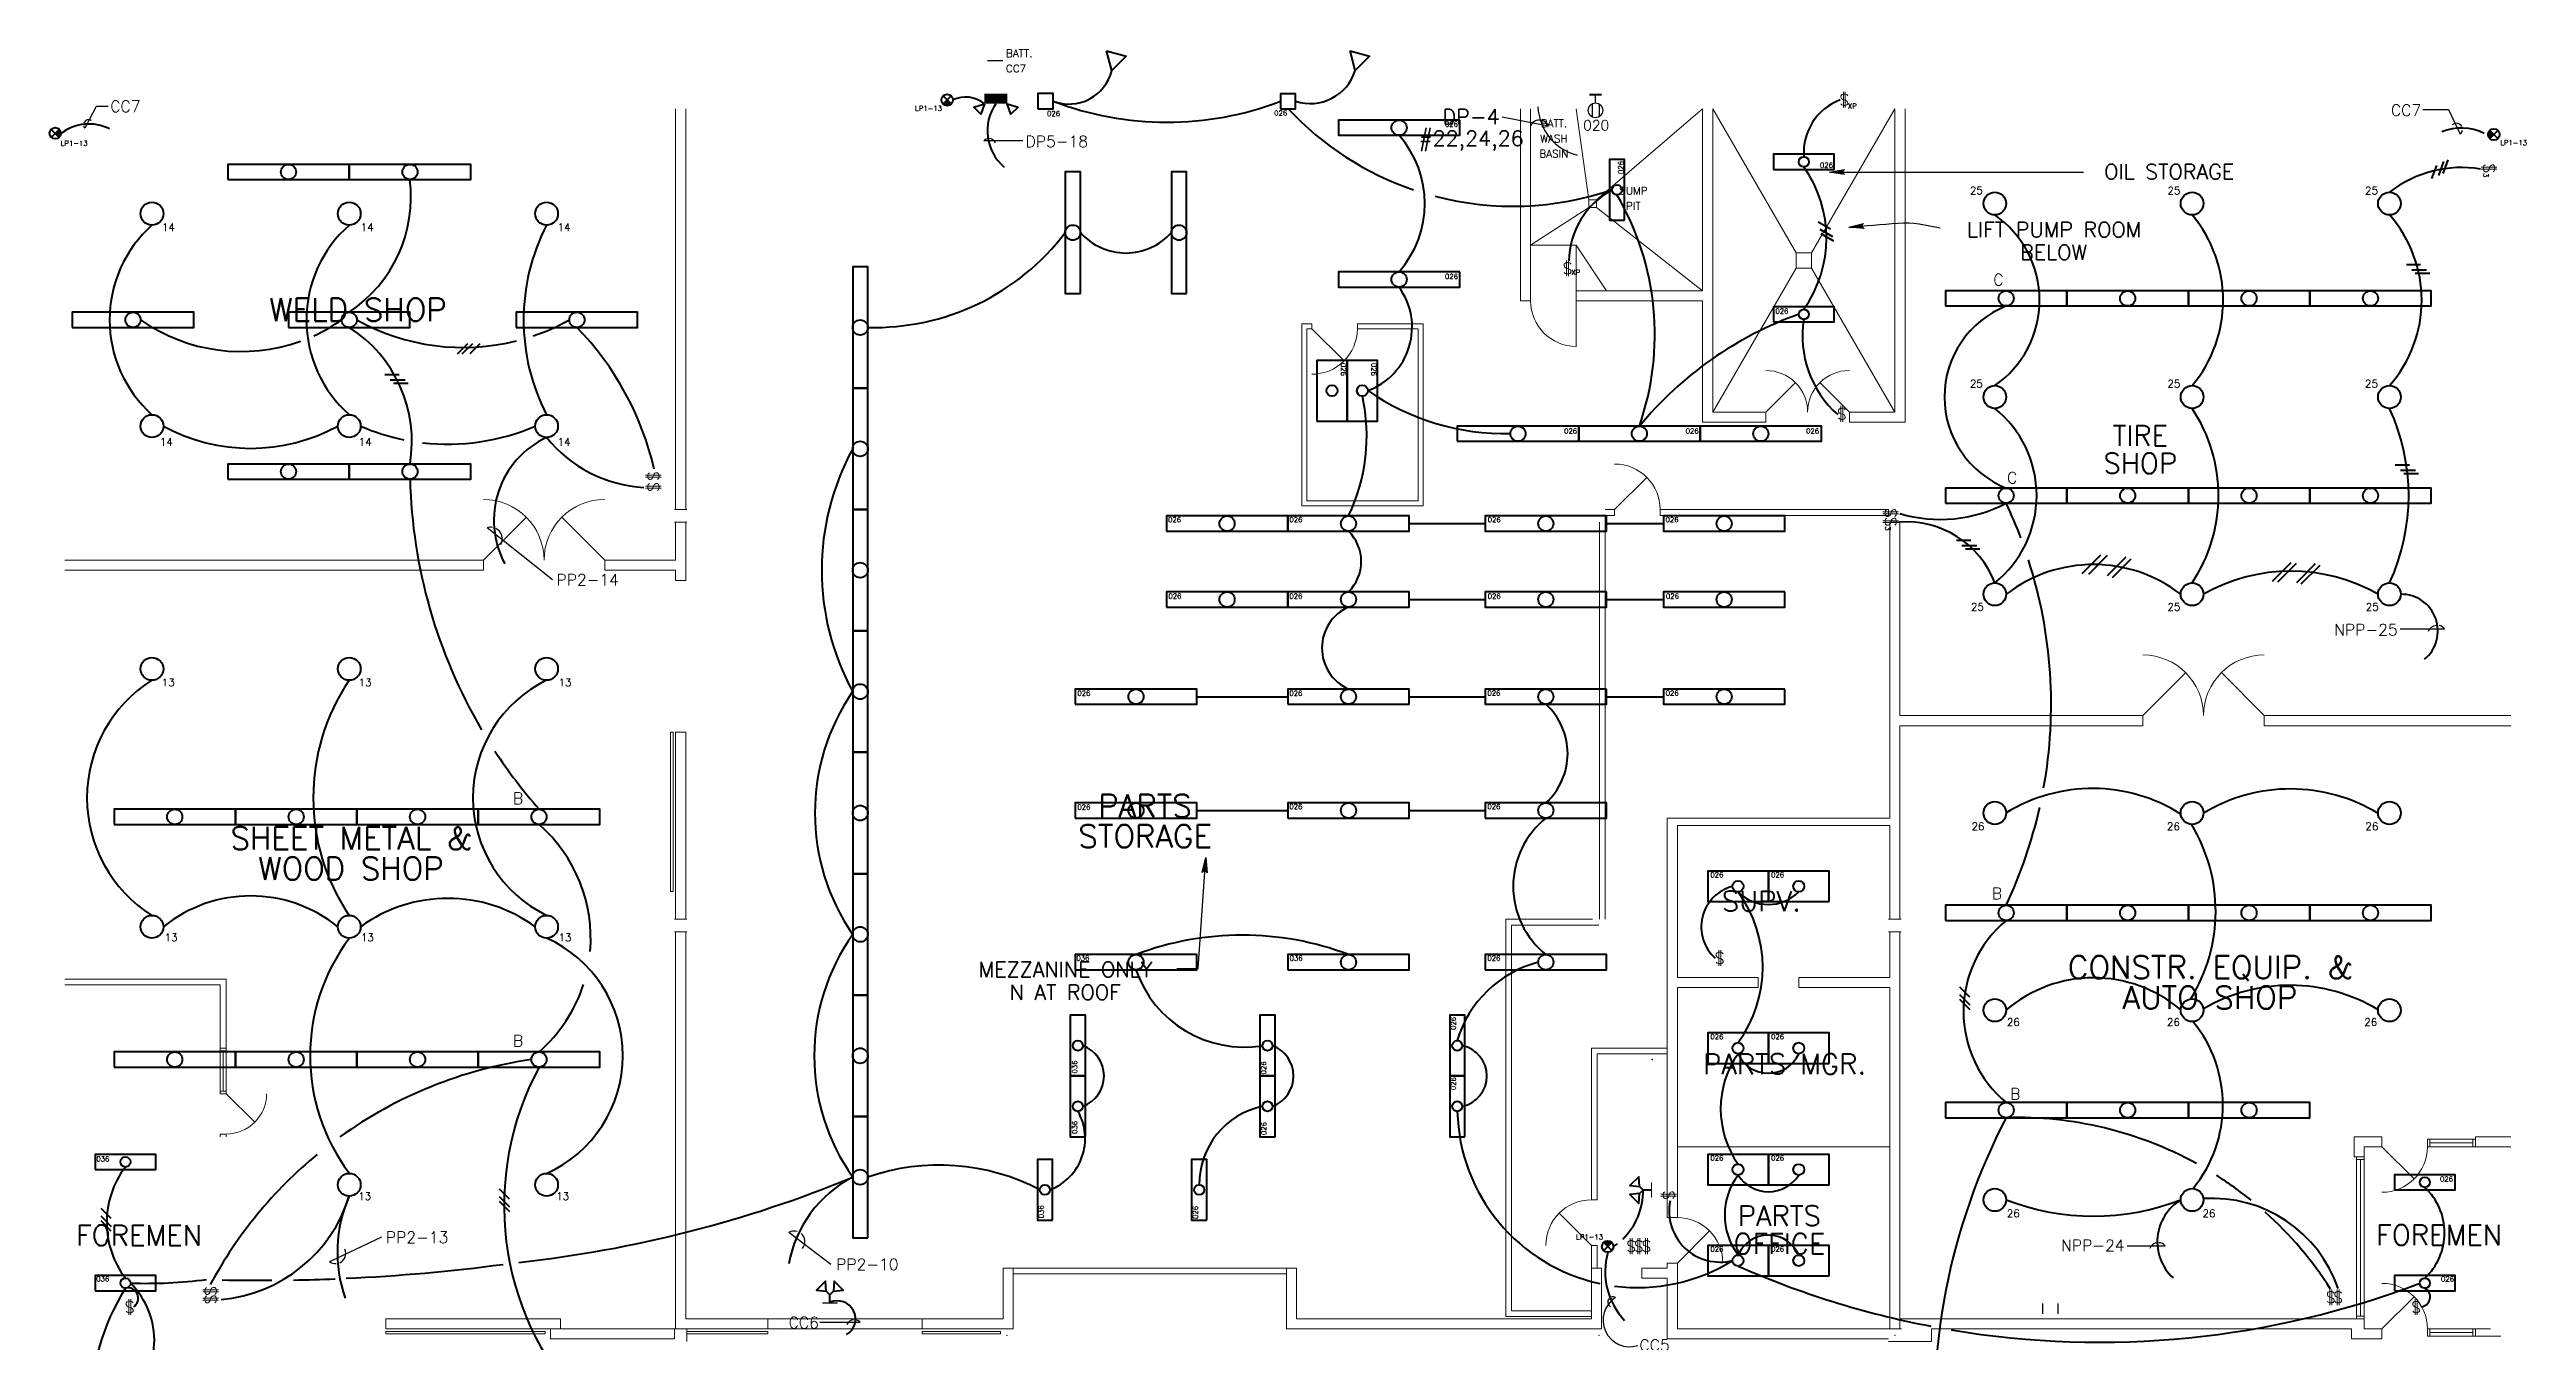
# Model space of a CAD drawing. Header units: inches. Extents: x 1071857 to 1073816, y 1075978 to 1078607.
# Drawn here: x 1071858 to 1073816, y 1077585 to 1078607 of the extents above; entities that cross this region are included whole.
import ezdxf
from ezdxf.enums import TextEntityAlignment as Align

# ---------------------------------------------------------------- set-up
doc = ezdxf.new("R2010")
doc.units = ezdxf.units.IN
doc.header["$MEASUREMENT"] = 0
doc.layers.get('0').update_dxf_attribs({"linetype": 'CONTINUOUS'})
for name, color, linetype, lineweight in [('E-CircNo-T', 7, 'CONTINUOUS', 30), ('E-Conduit-T', 123, 'CONTINUOUS', 30), ('E-Pan', 12, 'CONTINUOUS', 30), ('E-PwrOutlet', 95, 'CONTINUOUS', 30), ('ELgt-C', 172, 'CONTINUOUS', 40), ('ELgt-Circ-T', 92, 'CONTINUOUS', 30), ('ELgt-F', 2, 'CONTINUOUS', 40), ('I-CWall', 110, 'CONTINUOUS', 20), ('I-Ras', 41, 'CONTINUOUS', 20), ('I-RmN', 5, 'CONTINUOUS', 30)]:
    doc.layers.add(name, color=color, linetype=linetype, lineweight=lineweight)
doc.styles.add('BGE', font='simplex.shx')
doc.styles.get("Standard").update_dxf_attribs({"font": 'simplex.shx'})

# ---------------------------------------------------------------- blocks, each defined once
blk = doc.blocks.new('WED')
at = {"linetype": 'Continuous'}
for p, q in [((-0.115, -0.339), (-0.115, -0.766)), ((0, -0.31), (0, -0.072)), ((0.117, -0.339), (0.117, -0.764))]:
    blk.add_line(p, q, dxfattribs=at)
blk.add_circle((0, -0.553), 0.243, dxfattribs=at)
blk.add_solid([(0.2, 0), (0.2, -0.072), (-0.2, 0), (-0.2, -0.072)], dxfattribs=at)
blk.add_attdef('TAG00', (0, 0), '', height=0.333, dxfattribs=at)
blk = doc.blocks.new('1X8')
at = {"linetype": 'Continuous'}
blk.add_lwpolyline([(-8, -1), (0, -1), (0, 0), (-8, 0)], close=True, dxfattribs=at)
blk.add_circle((-4, -0.5), 0.5, dxfattribs=at)
blk = doc.blocks.new('PHS_LR')
at = {"linetype": 'Continuous'}
for p, q in [((0.037, 0.026), (0.377, 0.366)), ((0.187, 0.02), (0.533, 0.366)), ((0.452, 0.036), (0.782, 0.366))]:
    blk.add_line(p, q, dxfattribs=at)
blk = doc.blocks.new('1X4')
at = {"linetype": 'Continuous'}
blk.add_lwpolyline([(0, 0), (4, 0), (4, 1), (0, 1)], close=True, dxfattribs=at)
blk.add_circle((2, 0.5), 0.333, dxfattribs=at)
blk = doc.blocks.new('2X4')
at = {"linetype": 'Continuous'}
blk.add_lwpolyline([(4, 0), (4, 2), (0, 2), (0, 0)], close=True, dxfattribs=at)
blk.add_circle((2, 1), 0.363, dxfattribs=at)
blk.add_attdef('TAG00', text='', height=0.333, rotation=360, dxfattribs=at).set_placement((0, 0), align=Align.MIDDLE_LEFT)
blk = doc.blocks.new('EXIT')
at = {"linetype": 'Continuous'}
for p, q in [((0.28, -0.28), (-0.25, 0.25)), ((-0.25, -0.28), (0.28, 0.25)), ((-0.24, 0.24), (-0.15, 0.32)), ((-0.24, 0.24), (-0.18, 0.3)), ((-0.23, 0.23), (-0.12, 0.33)), ((-0.22, 0.22), (-0.1, 0.34)), ((-0.21, 0.21), (-0.06, 0.35)), ((-0.21, 0.21), (-0.08, 0.35)), ((-0.2, 0.2), (-0.04, 0.36)), ((-0.19, 0.19), (-0.02, 0.36)), ((-0.18, 0.18), (0.01, 0.36)), ((-0.18, 0.18), (-0.01, 0.36)), ((-0.17, 0.17), (0.02, 0.36)), ((-0.16, 0.16), (0.04, 0.36)), ((-0.15, 0.15), (0.06, 0.36)), ((-0.15, 0.15), (0.05, 0.36)), ((-0.14, 0.14), (0.08, 0.36)), ((-0.13, 0.13), (0.1, 0.35)), ((-0.13, 0.13), (0.09, 0.35)), ((-0.12, 0.12), (0.11, 0.35)), ((-0.11, 0.11), (0.12, 0.34)), ((-0.1, 0.1), (0.15, 0.34)), ((-0.1, 0.1), (0.13, 0.34)), ((-0.09, 0.09), (0.16, 0.33)), ((-0.08, 0.08), (0.17, 0.33)), ((-0.07, 0.07), (0.19, 0.32)), ((-0.07, 0.07), (0.18, 0.32)), ((-0.06, 0.06), (0.2, 0.31)), ((-0.05, 0.05), (0.21, 0.31)), ((-0.04, 0.04), (0.22, 0.3)), ((-0.04, 0.04), (0.21, 0.3)), ((-0.03, 0.03), (0.23, 0.29)), ((-0.02, 0.02), (0.24, 0.28)), ((-0.01, 0.01), (0.25, 0.28)), ((-0.01, 0.01), (0.26, 0.27)), ((0, 0), (0.27, 0.27)), ((0.01, -0.01), (0.27, 0.26))]:
    blk.add_line(p, q, dxfattribs=at)
blk.add_circle((0.01, -0.01), 0.375, dxfattribs=at)
blk = doc.blocks.new('FLOOD')
at = {"linetype": 'Continuous'}
for p, q in [((-0.58, 0.5), (-0.82, 0.74)), ((-0.58, 0.5), (-0.82, 0.26)), ((-0.08, 0.5), (-0.58, 0.5))]:
    blk.add_line(p, q, dxfattribs=at)
for points in [[(-0.82, 0.74), (-0.88, 1.38), (-1.47, 0.79), (-0.82, 0.74)], [(-0.82, 0.26), (-1.47, 0.21), (-0.88, -0.38), (-0.82, 0.26)]]:
    blk.add_lwpolyline(points, close=True, dxfattribs=at)
blk.add_solid([(-0.08, 0), (0, 0), (-0.08, 1), (0, 1)], dxfattribs=at)
blk = doc.blocks.new('FLDBOX')
at = {"linetype": 'Continuous'}
for points in [[(-0.71, 0.89), (-0.24, 1.36), (0, 0.66), (-0.71, 0.89)], [(1.5, 0.66), (1.74, 1.36), (2.21, 0.89), (1.5, 0.66)]]:
    blk.add_lwpolyline(points, close=True, dxfattribs=at)
blk.add_solid([(0, -0.01), (1.5, -0.01), (0, 0.66), (1.5, 0.66)], dxfattribs=at)
blk = doc.blocks.new('AH1')
at = {"linetype": 'Continuous'}
for p, q in [((-0.125, 0.021), (0, 0)), ((-0.104, 0), (-0.125, 0.021)), ((0, 0), (-0.125, -0.021)), ((-0.104, 0), (-0.125, -0.021)), ((0, 0), (-0.115, 0.01)), ((0, 0), (-0.115, -0.011)), ((0, 0), (-0.104, 0))]:
    blk.add_line(p, q, dxfattribs=at)
blk = doc.blocks.new('DOOR36')
at = {"linetype": 'Continuous'}
blk.add_line((0, 0), (2.12, 2.12), dxfattribs=at)
blk.add_arc((0, 0), 3, 360, 90, dxfattribs=at)

msp = doc.modelspace()

# ---------------------------------------------------------------- linework, layer by layer
at = {"layer": 'E-CircNo-T'}
msp.add_line((1073006.6, 1078553.6), (1073043.2, 1078546.3), dxfattribs=at)
msp.add_arc((1073036.1, 1078543.1), 7.87, 24.3943, 159.9102, dxfattribs=at)
at = {"layer": 'E-Conduit-T'}
msp.add_arc((1073076.3, 1078563.4), 41.6, 182.8781, 255.2854, dxfattribs=at)
at = {"layer": 'E-Pan'}
for p, q in [((1073434, 1077606.9), (1073434, 1077614.9)), ((1073446, 1077606.9), (1073446, 1077614.9))]:
    msp.add_line(p, q, dxfattribs=at)
at = {"layer": 'ELgt-C'}
for p, q in [((1072933, 1078231.8), (1072993, 1078231.8)), ((1073089, 1078231.8), (1073134, 1078231.8)), ((1073465.1, 1078192.3), (1073479.9, 1078207.1)), ((1073470.2, 1078191.9), (1073485, 1078206.7)), ((1073485, 1078190.8), (1073499.8, 1078205.6)), ((1073489.1, 1078189.2), (1073503.9, 1078204)), ((1073615.5, 1078186.2), (1073630.2, 1078201)), ((1073619.8, 1078185.8), (1073634.6, 1078200.5)), ((1073634.7, 1078185.3), (1073649.5, 1078200.1)), ((1073638.3, 1078184.1), (1073653.1, 1078198.9)), ((1072933, 1078171.8), (1072993, 1078171.8)), ((1073089, 1078171.8), (1073134, 1078171.8)), ((1072765, 1078094.9), (1072837, 1078094.9)), ((1072933, 1078094.9), (1072993, 1078094.9)), ((1073089, 1078094.9), (1073134, 1078094.9)), ((1072765, 1078004.9), (1072837, 1078004.9)), ((1072933, 1078004.9), (1072993, 1078004.9))]:
    msp.add_line(p, q, dxfattribs=at)
for centre, radius, start, end in [((1072582.2, 1078545), 24.1, 51.5962, 114.7841), ((1072637.3, 1078542.5), 37.8, 145.5188, 229.5154), ((1072741.4, 1078799.8), 250.6, 248.9399, 290.9932), ((1073014.9, 1078726.1), 243.3, 223.1003, 251.1894), ((1073289.4, 1078525.2), 44.5, 110.5266, 184.2049), ((1071889.2, 1078511.1), 36.7, 63.8029, 127.0495), ((1072863.4, 1078484.9), 81.9, 318.776, 41.224), ((1073764.9, 1078503.4), 41.2, 64.0239, 112.1865), ((1073165.3, 1078457.6), 97.6, 324.7647, 35.2353), ((1073765, 1078420.3), 93.1, 80.6961, 127.7633), ((1072033.7, 1078490.4), 110.1, 303.8227, 7.043), ((1073014.9, 1078726.1), 243.3, 255.3847, 288.8032), ((1073124.4, 1078438.4), 65.2, 118.4743, 179.0138), ((1072907.7, 1078381.1), 219.5, 340.803, 30.2737), ((1073349.4, 1078408.4), 82, 304.6299, 55.3701), ((1073471.3, 1078408.4), 105.2, 320.0974, 39.9026), ((1073631.5, 1078408.4), 102, 318.5779, 41.4221), ((1072006.2, 1078392.9), 100.7, 131.8608, 228.1392), ((1072160.9, 1078392.9), 99.8, 131.2834, 228.7166), ((1072396.5, 1078392.9), 163.7, 152.7276, 207.2724), ((1072510, 1078576.4), 189.5, 268.5028, 322.8509), ((1072709, 1078494), 48.2, 221.6919, 318.3081), ((1072881.7, 1078387.2), 53.6, 290.329, 36.2238), ((1072009.5, 1078506.7), 138.8, 235.062, 289.7745), ((1072009.5, 1078506.7), 138.8, 294.445, 304.938), ((1072185, 1078543.9), 172.8, 240.9184, 284.1407), ((1072185, 1078543.9), 172.8, 288.6898, 299.0816), ((1073338.5, 1078124.4), 289.8, 109.6537, 140.4554), ((1073327.4, 1078380.2), 83.5, 170.9311, 228.2046), ((1073433.7, 1078331.9), 77.5, 111.7384, 248.2616), ((1072037.3, 1078296.6), 107.2, 350.4996, 57.4253), ((1072106.1, 1078222.2), 235.9, 12.8921, 44.2743), ((1073009.2, 1078493.9), 191, 235.268, 271.1389), ((1072752.4, 1078301.2), 147, 334.4487, 12.3093), ((1073340.8, 1078253.9), 88.3, 308.6467, 51.3533), ((1073448, 1078253.9), 124.8, 326.4301, 33.5699), ((1073558.5, 1078253.9), 164.7, 335.2285, 24.7715), ((1072017, 1078435.2), 143.9, 241.346, 298.654), ((1072173, 1078468.5), 173.9, 246.6167, 258.4173), ((1072173, 1078468.5), 173.9, 263.3818, 293.3833), ((1072281.6, 1078234.4), 72.3, 115.015, 208.3118), ((1072333.6, 1078366), 105.7, 218.6776, 266.9452), ((1072668.5, 1078194.9), 200, 151.3124, 208.6876), ((1072554.8, 1078277.4), 411.9, 181.4602, 210.4303), ((1073352.7, 1078348.2), 113.1, 253.6481, 297.547), ((1073066.9, 1078088.9), 373.6, 20.648, 25.1857), ((1072861.6, 1078201.8), 33.5, 314.3012, 45.6988), ((1073326.1, 1078158.3), 74.8, 20.8129, 94.352), ((1073474, 1078086.5), 112.9, 52.3431, 127.6569), ((1073066.9, 1078088.9), 373.6, 349.8104, 17.7988), ((1073630, 1078055), 139.2, 60.291, 119.709), ((1072899.6, 1078133.4), 35.6, 114.2798, 245.7202), ((1073717.3, 1078146.9), 29, 309.4662, 90.5968), ((1071997.5, 1078014.9), 109.9, 122.1812, 237.8188), ((1072232.7, 1078014.9), 166.2, 145.9669, 214.0331), ((1072296.1, 1078014.9), 103.3, 115.8528, 244.1472), ((1072632.5, 1078002.9), 169.4, 145.469, 214.531), ((1073005.7, 1078049.9), 52.6, 312.2016, 47.7984), ((1072554.8, 1078277.4), 411.9, 213.218, 221.2314), ((1073473.3, 1077892.2), 130.1, 57.5847, 121.6874), ((1073629.7, 1077888.5), 133.4, 58.6687, 120.9659), ((1073066.9, 1078088.9), 373.6, 334.8143, 347.3664), ((1072166.4, 1077903.9), 119.5, 354.9254, 48.8614), ((1073084.6, 1077944.9), 69.4, 128.9162, 231.0838), ((1073438.1, 1077925.3), 132.5, 328.394, 31.201), ((1073197.2, 1077912.7), 33.3, 104.813, 227.7857), ((1072017, 1077827.8), 109.5, 50.9573, 129.0427), ((1072173, 1077818.3), 117.1, 53.9116, 126.0884), ((1073217, 1077964.2), 33.7, 224.5754, 315.4246), ((1073111.6, 1077880.9), 100.9, 323.7827, 36.2173), ((1072218.7, 1077810.9), 154.7, 143.0527, 216.9473), ((1072209.2, 1077810.9), 102, 294.1962, 65.8038), ((1072629.2, 1077810.9), 166.6, 144.8228, 215.1772), ((1072801, 1077669.6), 236.7, 69.2162, 110.7838), ((1073464.7, 1077845.9), 93.5, 129.6746, 230.3254), ((1073057.9, 1077797.2), 90.6, 104.6417, 163.5395), ((1072166.4, 1077903.9), 119.5, 311.1386, 342.1876), ((1072802.6, 1077908.2), 90.5, 198.8985, 279.174), ((1073474, 1077765.8), 106.7, 49.7094, 130.3055), ((1073629.3, 1077732), 134.6, 58.7987, 120.5208), ((1073472.2, 1077771.9), 104.1, 320.6563, 39.4201), ((1072288.7, 1077466.9), 344.6, 98.2922, 125.6976), ((1072666.1, 1077794.9), 25.6, 290.335, 69.665), ((1072815.9, 1077794.9), 25.7, 290.7521, 69.2479), ((1072969.8, 1077794.9), 24.6, 282.1785, 77.8215), ((1073255, 1077768.9), 75.8, 144.8504, 215.1496), ((1073217, 1077823.4), 26.4, 204.3889, 335.6111), ((1072448.3, 1077692.4), 230.9, 151.6766, 222.4937), ((1072633.3, 1077745.4), 43.5, 291.262, 29.6647), ((1072830.1, 1077709.2), 63.1, 101.9706, 180.2604), ((1073113.6, 1077770.2), 142.6, 181.3183, 257.8895), ((1073848.6, 1077530.4), 500.4, 152.4424, 185.6602), ((1073413.8, 1077468.1), 293.9, 61.1982, 91.7072), ((1072288.7, 1077466.9), 344.6, 129.4689, 151.7678), ((1071975.8, 1077679), 72.6, 142.7887, 217.2113), ((1072125.2, 1078605.6), 963.7, 276.1855, 292.4373), ((1072537.5, 1077629.3), 96.5, 117.431, 169.8887), ((1072561.5, 1077552.7), 171.7, 62.4025, 109.1868), ((1073235.2, 1077684.9), 52.7, 143.1118, 216.8882), ((1073217, 1077731.8), 28.4, 212.4568, 327.5432), ((1073413.8, 1077468.1), 293.9, 51.0293, 57.6133), ((1071983.3, 1077734.6), 117, 275.1218, 342.7508), ((1072196.2, 1077655.4), 110.6, 156.2593, 199.1103), ((1073064.9, 1077704.1), 53.1, 314.0791, 0.6211), ((1073178.7, 1077687.9), 40.2, 168.2562, 284.3516), ((1073474, 1077875.4), 191.3, 248.862, 291.138), ((1073563.2, 1077663.8), 38.8, 121.3089, 227.34), ((1073567.8, 1077592.9), 105.2, 18.7743, 93.704), ((1073702.6, 1077670.9), 49, 312.9285, 47.0715), ((1073217, 1077642.8), 26.2, 23.6757, 156.3243), ((1073413.8, 1077468.1), 293.9, 32.5897, 48.1743), ((1073144.1, 1077640.2), 56.2, 164.2531, 223.4504), ((1073064.9, 1077704.1), 53.1, 303.8458, 308.0953), ((1073113.6, 1077770.2), 142.6, 262.6214, 301.75), ((1071876.7, 1077585.6), 64.2, 310.0184, 45.1434), ((1071934.4, 1078008.1), 377.2, 268.1265, 277.2591), ((1072025, 1079098), 1464.7, 268.8116, 270.344), ((1072025, 1079098), 1464.7, 271.011, 272.2978), ((1072025, 1079098), 1464.7, 272.6475, 277.5157), ((1073479, 1078292.9), 708.6, 246.1959, 259.1393), ((1073479, 1078292.9), 708.6, 260.4637, 290.9165), ((1072068.3, 1077532.4), 177.6, 147.7793, 212.2207), ((1071919.9, 1077619.1), 8.25, 304.4235, 103.3983), ((1072480.8, 1077602.7), 14.4, 300.5737, 113.548), ((1073732.5, 1077620.1), 7.71, 273.8792, 62.7582)]:
    msp.add_arc(centre, radius, start, end, dxfattribs=at)
at = {"layer": 'ELgt-Circ-T'}
for p, q in [((1072611.6, 1078597.7), (1072599.7, 1078597.7)), ((1071894.9, 1078561.7), (1071885.9, 1078544.6)), ((1071904.5, 1078561.7), (1071894.9, 1078561.7)), ((1073734.3, 1078559.3), (1073754.6, 1078559.3)), ((1073754.6, 1078559.3), (1073764, 1078539.9)), ((1072627.4, 1078534.4), (1072596.8, 1078534.4)), ((1072255.6, 1078187.3), (1072204.1, 1078228.5)), ((1073716.4, 1078148.6), (1073751.5, 1078148.6)), ((1072475.7, 1077645.8), (1072442.6, 1077671.1)), ((1072120.4, 1077667.3), (1072079.4, 1077648)), ((1073500.6, 1077660.5), (1073530.8, 1077660.5)), ((1072466.9, 1077600.3), (1072499, 1077600.3))]:
    msp.add_line(p, q, dxfattribs=at)
for centre, radius, start, end in [((1071888.9, 1078547.2), 4, 55.8194, 159.516), ((1071888.9, 1078547.2), 4, 186.1322, 220.9531), ((1072600.9, 1078531.1), 5.28, 107.1818, 141.2928), ((1072600.9, 1078531.1), 5.28, 21.2044, 87.9531), ((1073760.9, 1078543.6), 4.82, 27.1258, 132.9904), ((1073760.9, 1078543.6), 4.82, 309.9597, 353.0284), ((1072206.9, 1078219.8), 9.09, 80.9165, 108.2313), ((1072206.9, 1078219.8), 9.09, 330.1513, 63.9841), ((1073745.7, 1078143.8), 7.54, 97.5505, 159.3708), ((1073745.7, 1078143.8), 7.54, 39.6549, 77.7114), ((1072446.9, 1077663.9), 8.36, 75.0507, 120.6549), ((1072446.9, 1077663.9), 8.36, 319.2871, 50.2902), ((1072084.1, 1077654.6), 8.1, 294.2618, 24.0291), ((1073525.2, 1077655.8), 7.27, 105.5955, 158.633), ((1073525.2, 1077655.8), 7.27, 39.9303, 86.897), ((1072084.1, 1077654.6), 8.1, 234.0434, 273.4183), ((1073107.3, 1077601.8), 21.1, 121.8111, 287.8115), ((1073094.1, 1077616.1), 4.1, 137.5678, 241.6879), ((1073094.1, 1077616.1), 4.1, 60.4988, 111.0686), ((1072494.4, 1077595.4), 6.74, 95.9728, 153.5041), ((1072494.4, 1077595.4), 6.74, 46.6247, 74.2722)]:
    msp.add_arc(centre, radius, start, end, dxfattribs=at)
msp.add_point((1073125, 1077807.9), dxfattribs=at)
at = {"layer": 'ELgt-F'}
for points in [[(1072693.7, 1078605.6), (1072709.1, 1078601.4), (1072697.8, 1078590.1), (1072693.7, 1078605.6)], [(1072886.2, 1078605.6), (1072901.6, 1078601.4), (1072890.3, 1078590.1), (1072886.2, 1078605.6)], [(1072639.4, 1078559.9), (1072651.4, 1078559.9), (1072651.4, 1078571.9), (1072639.4, 1078571.9)], [(1072831.2, 1078559.8), (1072843.2, 1078559.8), (1072843.2, 1078571.8), (1072831.2, 1078571.8)]]:
    msp.add_lwpolyline(points, close=True, dxfattribs=at)
for centre in [(1073396, 1078484.9), (1073552, 1078484.9), (1073708, 1078484.9), (1071939, 1078476.9), (1072095, 1078476.9), (1072251, 1078476.9), (1073396, 1078331.9), (1073552, 1078331.9), (1073708, 1078331.9), (1071939, 1078308.9), (1072095, 1078308.9), (1072251, 1078308.9), (1073396, 1078175.9), (1073552, 1078175.9), (1073708, 1078175.9), (1071939, 1078116.9), (1072095, 1078116.9), (1072251, 1078116.9), (1073396, 1078002.9), (1073552, 1078002.9), (1073708, 1078002.9), (1071939, 1077912.9), (1072095, 1077912.9), (1072251, 1077912.9), (1073396, 1077846.9), (1073552, 1077846.9), (1073708, 1077846.9), (1072095, 1077708.9), (1072251, 1077708.9), (1073396, 1077696.9), (1073552, 1077696.9)]:
    msp.add_circle(centre, 9, dxfattribs=at)
for centre, radius, start, end in [((1072663.9, 1078598.6), 35, 249.1017, 345.9526), ((1072854.7, 1078601.4), 37.4, 252.1481, 342.447)]:
    msp.add_arc(centre, radius, start, end, dxfattribs=at)
at = {"layer": 'I-CWall'}
for p, q in [((1072353, 1078559.9), (1072353, 1078242.9)), ((1072361, 1078559.9), (1072361, 1078242.9)), ((1073021, 1078559.9), (1073021, 1078407.9)), ((1073029, 1078559.9), (1073029, 1078407.9)), ((1073075, 1078487.9), (1073065, 1078559.9)), ((1073081, 1078487.9), (1073165, 1078559.9)), ((1073165, 1078559.9), (1073165, 1078415.9)), ((1073173, 1078559.9), (1073173, 1078319.9)), ((1073173, 1078559.9), (1073239, 1078445.9)), ((1073317, 1078559.9), (1073251, 1078445.9)), ((1073317, 1078559.9), (1073317, 1078319.9)), ((1073325, 1078559.9), (1073325, 1078311.9)), ((1073029, 1078451.9), (1073075, 1078481.9)), ((1073081, 1078481.9), (1073165, 1078415.9)), ((1073065, 1078451.9), (1073029, 1078451.9)), ((1073065, 1078415.9), (1073065, 1078451.9)), ((1073065, 1078451.9), (1073089, 1078415.9)), ((1073173, 1078319.9), (1073239, 1078433.9)), ((1073317, 1078319.9), (1073251, 1078433.9)), ((1073065, 1078415.9), (1073165, 1078415.9)), ((1073065, 1078407.9), (1073065, 1078415.9)), ((1073021, 1078407.9), (1073029, 1078407.9)), ((1073065, 1078407.9), (1073165, 1078407.9)), ((1073065, 1078407.9), (1073065, 1078371.9)), ((1073165, 1078407.9), (1073165, 1078311.9)), ((1072848, 1078389.9), (1072848, 1078245.9)), ((1072856, 1078389.9), (1072848, 1078389.9)), ((1072852, 1078385.9), (1072852, 1078249.9)), ((1072856, 1078385.9), (1072852, 1078385.9)), ((1072856, 1078389.9), (1072856, 1078385.9)), ((1072856, 1078385.9), (1072881.5, 1078360.5)), ((1072892, 1078389.9), (1072892, 1078385.9)), ((1072944, 1078389.9), (1072892, 1078389.9)), ((1072940, 1078385.9), (1072892, 1078385.9)), ((1072940, 1078249.9), (1072940, 1078385.9)), ((1072944, 1078245.9), (1072944, 1078389.9)), ((1073215, 1078319.9), (1073238.4, 1078343.3)), ((1073281, 1078319.9), (1073257.7, 1078343.3)), ((1073173, 1078319.9), (1073215, 1078319.9)), ((1073215, 1078311.9), (1073215, 1078319.9)), ((1073317, 1078319.9), (1073281, 1078319.9)), ((1073281, 1078311.9), (1073281, 1078319.9)), ((1073165, 1078311.9), (1073215, 1078311.9)), ((1073325, 1078311.9), (1073281, 1078311.9)), ((1072201, 1078202.9), (1072235, 1078236.9)), ((1072297, 1078202.9), (1072263.1, 1078236.9)), ((1072352, 1078242.9), (1072362, 1078242.9)), ((1072848, 1078245.9), (1072944, 1078245.9)), ((1072852, 1078249.9), (1072940, 1078249.9)), ((1073088, 1078242.9), (1073095.4, 1078242.9)), ((1073088, 1077918.9), (1073088, 1078238.3)), ((1073088, 1078238.3), (1073095.4, 1078238.3)), ((1073095.4, 1078242.9), (1073095.4, 1078238.3)), ((1073131.4, 1078242.9), (1073131.4, 1078238.3)), ((1073131.4, 1078242.9), (1073312, 1078242.9)), ((1073131.4, 1078238.3), (1073312, 1078238.3)), ((1073312, 1078238.3), (1073312, 1078242.9)), ((1072352, 1078232.9), (1072362, 1078232.9)), ((1072353, 1078232.9), (1072353, 1078202.9)), ((1072361, 1078232.9), (1072361, 1078186.9)), ((1073083.4, 1077918.9), (1073083.4, 1078232.9)), ((1073313, 1078232.9), (1073313, 1077998.9)), ((1073313, 1078232.9), (1073321, 1078232.9)), ((1073321, 1078232.9), (1073321, 1078079.9)), ((1072201, 1078202.9), (1071870, 1078202.9)), ((1072201, 1078194.9), (1072201, 1078202.9)), ((1072353, 1078202.9), (1072297, 1078202.9)), ((1072297, 1078202.9), (1072297, 1078194.9)), ((1071870, 1078194.9), (1072201, 1078194.9)), ((1072297, 1078194.9), (1072353, 1078194.9)), ((1072353, 1078194.9), (1072353, 1078186.9)), ((1072353, 1078186.9), (1072361, 1078186.9)), ((1073513, 1078079.9), (1073547, 1078113.9)), ((1073609, 1078079.9), (1073575.1, 1078113.9)), ((1073513, 1078079.9), (1073321, 1078079.9)), ((1073513, 1078071.9), (1073513, 1078079.9)), ((1073804, 1078079.9), (1073609, 1078079.9)), ((1073609, 1078071.9), (1073609, 1078079.9)), ((1072353, 1078066.9), (1072361, 1078066.9)), ((1072353, 1077918.9), (1072353, 1078066.9)), ((1072361, 1077918.9), (1072361, 1078066.9)), ((1073513, 1078071.9), (1073321, 1078071.9)), ((1073321, 1078071.9), (1073321, 1077918.9)), ((1073804, 1078071.9), (1073609, 1078071.9)), ((1073313, 1077998.9), (1073137, 1077998.9)), ((1073137, 1077998.9), (1073137, 1077908.9)), ((1073313, 1077992.9), (1073145, 1077992.9)), ((1073145, 1077992.9), (1073145, 1077908.9)), ((1073313, 1077992.9), (1073313, 1077918.9)), ((1072362, 1077918.9), (1072352, 1077918.9)), ((1072352, 1077908.9), (1072362, 1077908.9)), ((1072353, 1077908.9), (1072353, 1077594.9)), ((1072361, 1077602.9), (1072361, 1077908.9)), ((1073009.3, 1077604.6), (1073009.3, 1077918.9)), ((1073078, 1077918.9), (1073009.3, 1077918.9)), ((1073013.9, 1077609.2), (1073013.9, 1077914.3)), ((1073083, 1077914.3), (1073013.9, 1077914.3)), ((1073137, 1077682.9), (1073137, 1077908.9)), ((1073145, 1077872.9), (1073145, 1077908.9)), ((1073312, 1077918.9), (1073322, 1077918.9)), ((1073322, 1077908.9), (1073312, 1077908.9)), ((1073313, 1077872.9), (1073313, 1077908.9)), ((1073321, 1077908.9), (1073321, 1077594.9)), ((1071870, 1077871.5), (1071997.6, 1077871.5)), ((1071870, 1077866.9), (1071993, 1077866.9)), ((1071993, 1077780.9), (1071993, 1077866.9)), ((1071997.6, 1077780.9), (1071997.6, 1077871.5)), ((1073145, 1077872.9), (1073209, 1077872.9)), ((1073145, 1077682.9), (1073145, 1077864.9)), ((1073145, 1077864.9), (1073209, 1077864.9)), ((1073209, 1077864.9), (1073209, 1077872.9)), ((1073313, 1077872.9), (1073241, 1077872.9)), ((1073241, 1077864.9), (1073241, 1077872.9)), ((1073313, 1077864.9), (1073241, 1077864.9)), ((1073253.3, 1077864.9), (1073313, 1077864.9)), ((1073313, 1077594.9), (1073313, 1077864.9)), ((1071997.6, 1077816.9), (1071993, 1077816.9)), ((1071997.6, 1077814.9), (1071993, 1077814.9)), ((1071995.3, 1077782.9), (1071995.3, 1077814.9)), ((1073077, 1077696.9), (1073077, 1077816.9)), ((1073077, 1077816.9), (1073137, 1077816.9)), ((1073081.6, 1077696.9), (1073081.6, 1077812.3)), ((1073081.6, 1077812.3), (1073137, 1077812.3)), ((1071997.6, 1077782.9), (1071993, 1077782.9)), ((1071997.6, 1077780.9), (1071993, 1077780.9)), ((1071997.6, 1077780.9), (1072020.3, 1077758.3)), ((1071997.6, 1077748.9), (1071993, 1077748.9)), ((1071993, 1077746.9), (1071993, 1077748.9)), ((1071997.6, 1077746.9), (1071997.6, 1077748.9)), ((1073680, 1077746.9), (1073680, 1077730.9)), ((1073680, 1077746.9), (1073702, 1077746.9)), ((1073702, 1077746.9), (1073702, 1077738.9)), ((1073804, 1077746.9), (1073776, 1077746.9)), ((1073776, 1077746.9), (1073776, 1077738.9)), ((1073776, 1077746.9), (1073776, 1077738.9)), ((1073680, 1077730.9), (1073688, 1077730.9)), ((1073682, 1077602.9), (1073682, 1077730.9)), ((1073682, 1077728.9), (1073688, 1077728.9)), ((1073685, 1077604.9), (1073685, 1077728.9)), ((1073688, 1077738.9), (1073688, 1077730.9)), ((1073688, 1077738.9), (1073702, 1077738.9)), ((1073688, 1077602.9), (1073688, 1077730.9)), ((1073738, 1077738.9), (1073738, 1077744.9)), ((1073738, 1077744.9), (1073776, 1077744.9)), ((1073738, 1077738.9), (1073776, 1077738.9)), ((1073740, 1077738.9), (1073740, 1077744.9)), ((1073740, 1077741.9), (1073774, 1077741.9)), ((1073774, 1077738.9), (1073774, 1077744.9)), ((1073804, 1077738.9), (1073776, 1077738.9)), ((1073077, 1077696.9), (1073081.6, 1077696.9)), ((1073137, 1077682.9), (1073145, 1077682.9)), ((1073077, 1077660.9), (1073081.6, 1077660.9)), ((1073077, 1077660.9), (1073077, 1077642.9)), ((1073081.6, 1077660.9), (1073081.6, 1077642.9)), ((1072612, 1077642.9), (1072620, 1077642.9)), ((1072612, 1077602.9), (1072612, 1077642.9)), ((1072620, 1077594.9), (1072620, 1077642.9)), ((1072620, 1077642.9), (1072836, 1077642.9)), ((1072620, 1077638.3), (1072836, 1077638.3)), ((1072836, 1077594.9), (1072836, 1077642.9)), ((1072836, 1077642.9), (1072844, 1077642.9)), ((1072844, 1077602.9), (1072844, 1077642.9)), ((1073077, 1077642.9), (1073085, 1077642.9)), ((1073077, 1077642.9), (1073077, 1077602.9)), ((1073085, 1077594.9), (1073085, 1077642.9)), ((1073117, 1077634.9), (1073117, 1077642.9)), ((1073137, 1077642.9), (1073117, 1077642.9)), ((1073137, 1077634.9), (1073117, 1077634.9)), ((1073137, 1077646.9), (1073145, 1077646.9)), ((1073137, 1077642.9), (1073137, 1077646.9)), ((1073137, 1077586.9), (1073137, 1077634.9)), ((1073145, 1077594.9), (1073145, 1077646.9)), ((1073013.9, 1077609.2), (1073077, 1077609.2)), ((1072124, 1077594.9), (1072124, 1077602.9)), ((1072262, 1077602.9), (1072124, 1077602.9)), ((1072124, 1077594.9), (1072352, 1077594.9)), ((1072254, 1077594.9), (1072254, 1077586.9)), ((1072262, 1077602.9), (1072262, 1077594.9)), ((1072352, 1077594.9), (1072362, 1077594.9)), ((1072352, 1077594.9), (1072352, 1077586.9)), ((1072361, 1077602.9), (1072426, 1077602.9)), ((1072362, 1077594.9), (1072426, 1077594.9)), ((1072362, 1077584.9), (1072362, 1077594.9)), ((1072426, 1077602.9), (1072426, 1077594.9)), ((1072426, 1077602.9), (1072548, 1077602.9)), ((1072426, 1077594.9), (1072548, 1077594.9)), ((1072548, 1077594.9), (1072548, 1077602.9)), ((1072612, 1077602.9), (1072548, 1077602.9)), ((1072620, 1077594.9), (1072548, 1077594.9)), ((1072836, 1077594.9), (1073085, 1077594.9)), ((1072844, 1077602.9), (1073077, 1077602.9)), ((1073009.3, 1077604.6), (1073077, 1077604.6)), ((1073077.7, 1077594.9), (1073077, 1077594.9)), ((1073312, 1077594.9), (1073145, 1077594.9)), ((1073312, 1077594.9), (1073322, 1077594.9)), ((1073552, 1077602.9), (1073321.2, 1077602.9)), ((1073322.1, 1077594.9), (1073322, 1077594.9)), ((1073346, 1077584.9), (1073346, 1077594.9)), ((1073346, 1077594.9), (1073678, 1077594.9)), ((1073552, 1077602.9), (1073688, 1077602.9)), ((1073678, 1077586.9), (1073678, 1077594.9)), ((1073682, 1077604.9), (1073688, 1077604.9)), ((1073688, 1077594.9), (1073688, 1077602.9)), ((1073688, 1077594.9), (1073702, 1077594.9)), ((1073702, 1077586.9), (1073702, 1077594.9)), ((1073738, 1077594.9), (1073738, 1077589)), ((1073788, 1077594.9), (1073738, 1077594.9)), ((1073740, 1077594.9), (1073740, 1077589)), ((1073740, 1077591.9), (1073774, 1077591.9)), ((1073774, 1077594.9), (1073774, 1077588.9)), ((1073776, 1077589), (1073776, 1077594.9)), ((1072254, 1077586.9), (1072352, 1077586.9)), ((1073312, 1077586.9), (1073137, 1077586.9)), ((1073312, 1077584.9), (1073322, 1077584.9)), ((1073322, 1077584.9), (1073346, 1077584.9)), ((1073702, 1077586.9), (1073678, 1077586.9)), ((1073738, 1077589), (1073776, 1077589)), ((1073796, 1077589), (1073776, 1077589))]:
    msp.add_line(p, q, dxfattribs=at)
for points in [[(1073075, 1078487.9), (1073081, 1078487.9), (1073081, 1078481.9), (1073075, 1078481.9)], [(1073251, 1078445.9), (1073239, 1078445.9), (1073239, 1078433.9), (1073251, 1078433.9)], [(1072351, 1078066.9), (1072349, 1078066.9), (1072349, 1077940.9), (1072351, 1077940.9)], [(1072124, 1077592.9), (1072250, 1077592.9), (1072250, 1077590.9), (1072124, 1077590.9)], [(1072362, 1077592.9), (1072426, 1077592.9), (1072426, 1077590.9), (1072362, 1077590.9)], [(1072610, 1077592.9), (1072548, 1077592.9), (1072548, 1077590.9), (1072610, 1077590.9)]]:
    msp.add_lwpolyline(points, close=True, dxfattribs=at)
for centre, radius, start, end in [((1073065, 1078407.9), 36, 180, 270), ((1072856, 1078385.9), 36, 270, 0), ((1073215, 1078319.9), 33, 0, 90), ((1073281, 1078319.9), 33, 90, 180), ((1072201, 1078202.9), 48, 0, 90), ((1072297, 1078202.9), 48, 90, 180), ((1073513, 1078079.9), 48, 0, 90), ((1073609, 1078079.9), 48, 90, 180), ((1071997.6, 1077780.9), 32, 270, 0)]:
    msp.add_arc(centre, radius, start, end, dxfattribs=at)
for p in [(1072615, 1077589.9), (1073317, 1077589.9)]:
    msp.add_point(p, dxfattribs=at)
at = {"layer": 'I-Ras'}
msp.add_line((1073313, 1077738.9), (1073145, 1077738.9), dxfattribs=at)
msp.add_point((1073083, 1077589.9), dxfattribs=at)
at = {"layer": 'I-RmN'}
for p, q in [((1073265.2, 1078509.8), (1073466.1, 1078509.8)), ((1072766.2, 1077879.9), (1072772.1, 1077967.8)), ((1072749.4, 1077879.9), (1072766.2, 1077879.9))]:
    msp.add_line(p, q, dxfattribs=at)
msp.add_open_spline([(1073280.5, 1078466.2), (1073293.5, 1078467.3), (1073306.5, 1078468.4), (1073319.5, 1078469.5), (1073330.7, 1078470.4), (1073341.8, 1078468), (1073352.9, 1078465.7)], degree=3, knots=[0, 0, 0, 0, 0.537787, 0.537787, 0.537787, 1, 1, 1, 1], dxfattribs=at)

# ---------------------------------------------------------------- block references
at = {"layer": 'E-PwrOutlet'}
ref = msp.add_blockref('WED', (1073080.3, 1078571.9), dxfattribs=dict(at, xscale=24, yscale=24, zscale=12))
ref.add_attrib('TAG00', '020', (1073070.6, 1078542.8), dxfattribs={"linetype": 'Continuous', "height": 8})
at = {"layer": 'ELgt-C', "zscale": 12}
for p, xscale, yscale, rotation in [((1073754.6, 1078520.5), 24.00002528512008, 24.00002528512008, 204.9999934974751), ((1073269.6, 1078454.4), 24.00004262694652, 24.00004262694652, 105.0000080058113), ((1073740.9, 1078429.5), 24.00003681856179, 24.00003681856179, 135), ((1072142.6, 1078342.5), 24.00003681856179, 24.00003681856179, 135), ((1073732, 1078271), 24.00003681856179, 24.00003681856179, 135), ((1073385.3, 1078211.3), 24.00003681856179, 24.00003681856179, 135), ((1073377, 1077846.3), 24, 24, 90), ((1071907.5, 1077671.2), 24, 24, 90), ((1072222.5, 1077686.6), 24, 24, 90)]:
    msp.add_blockref('PHS_LR', p, dxfattribs=dict(at, xscale=xscale, yscale=yscale, rotation=rotation))
at = {"layer": 'ELgt-C', "xscale": 24, "yscale": 24, "zscale": 12}
msp.add_blockref('PHS_LR', (1072179.8, 1078365.5), dxfattribs=at)
at = {"layer": 'ELgt-F', "xscale": 12, "yscale": 12, "zscale": 12}
for name, p, rotation in [('EXIT', (1072567.8, 1078566.7), 180), ('FLDBOX', (1072615.2, 1078571.8), 180), ('1X8', (1072877, 1078538.9), 180), ('EXIT', (1071862.7, 1078540.6), 270), ('EXIT', (1073790.4, 1078539.4), 90), ('1X8', (1072661, 1078509.9), 90), ('1X8', (1072745, 1078509.9), 90), ('1X4', (1073103.3, 1078471.7), 90), ('1X8', (1072493, 1078434.9), 90), ('1X8', (1072877, 1078418.9), 180), ('1X8', (1072493, 1078338.9), 90), ('1X8', (1072493, 1078242.9), 90), ('1X8', (1072993, 1078225.8), 180), ('1X8', (1073134, 1078225.8), 180), ('1X8', (1072993, 1078165.8), 180), ('1X8', (1073134, 1078165.8), 180), ('1X8', (1072493, 1078146.9), 90), ('1X8', (1072993, 1078088.9), 180), ('1X8', (1073134, 1078088.9), 180), ('1X8', (1072493, 1078050.9), 90), ('1X8', (1072493, 1077954.9), 90), ('1X8', (1072493, 1077858.9), 90), ('1X4', (1072677, 1077794.9), 90), ('1X4', (1072827, 1077794.9), 90), ('1X4', (1072977, 1077794.9), 90), ('1X4', (1072677, 1077746.9), 90), ('1X4', (1072827, 1077746.9), 90), ('1X4', (1072977, 1077746.9), 90), ('1X8', (1072493, 1077762.9), 90), ('1X4', (1072651, 1077680.9), 90), ('1X4', (1072773, 1077680.9), 90), ('FLOOD', (1072469, 1077614.9), 270)]:
    msp.add_blockref(name, p, dxfattribs=dict(at, rotation=rotation))
for name, p in [('1X8', (1072095, 1078515.9)), ('1X8', (1072191, 1078515.9)), ('1X4', (1073221, 1078511.9)), ('1X8', (1073453, 1078415.9)), ('1X8', (1073549, 1078415.9)), ('1X8', (1073645, 1078415.9)), ('1X8', (1073741, 1078415.9)), ('1X8', (1071972, 1078398.9)), ('1X8', (1072143, 1078398.9)), ('1X8', (1072323, 1078398.9)), ('1X4', (1073221, 1078391.3)), ('1X8', (1073067, 1078308.9)), ('1X8', (1073163, 1078308.9)), ('1X8', (1073259, 1078308.9)), ('1X8', (1072095, 1078278.9)), ('1X8', (1072191, 1078278.9)), ('1X8', (1073453, 1078259.9)), ('1X8', (1073549, 1078259.9)), ('1X8', (1073645, 1078259.9)), ('1X8', (1073741, 1078259.9)), ('1X8', (1072837, 1078237.8)), ('1X8', (1072933, 1078237.8)), ('1X8', (1072837, 1078177.8)), ('1X8', (1072933, 1078177.8)), ('1X8', (1072765, 1078100.9)), ('1X8', (1072933, 1078100.9)), ('1X8', (1072005, 1078005.9)), ('1X8', (1072101, 1078005.9)), ('1X8', (1072197, 1078005.9)), ('1X8', (1072293, 1078005.9)), ('1X8', (1072765, 1078010.9)), ('1X8', (1072933, 1078010.9)), ('1X8', (1073089, 1078010.9)), ('1X8', (1073453, 1077929.9)), ('1X8', (1073549, 1077929.9)), ('1X8', (1073645, 1077929.9)), ('1X8', (1073741, 1077929.9)), ('1X8', (1072765, 1077890.9)), ('1X8', (1072933, 1077890.9)), ('1X8', (1073089, 1077890.9)), ('1X8', (1072005, 1077813.9)), ('1X8', (1072101, 1077813.9)), ('1X8', (1072197, 1077813.9)), ('1X8', (1072293, 1077813.9)), ('1X8', (1073453, 1077773.9)), ('1X8', (1073549, 1077773.9)), ('1X8', (1073645, 1077773.9)), ('1X4', (1071894, 1077720.9)), ('FLOOD', (1073125, 1077698.7)), ('1X4', (1073712, 1077704.8)), ('EXIT', (1073089.8, 1077660.1)), ('1X4', (1071894, 1077625.1)), ('1X4', (1073712, 1077625))]:
    msp.add_blockref(name, p, dxfattribs=at)
at = {"layer": 'ELgt-F'}
ref = msp.add_blockref('2X4', (1072860, 1078360.9), dxfattribs=dict(at, xscale=12, yscale=12, zscale=12, rotation=270))
ref.add_attrib('TAG00', '026', dxfattribs={"linetype": 'Continuous', "height": 4, "rotation": 270}).set_placement((1072881.1, 1078358.9), align=Align.MIDDLE_LEFT)
ref = msp.add_blockref('2X4', (1072884, 1078360.9), dxfattribs=dict(at, xscale=12, yscale=12, zscale=12, rotation=270))
ref.add_attrib('TAG00', '026', dxfattribs={"linetype": 'Continuous', "height": 4, "rotation": 270}).set_placement((1072905.1, 1078358.9), align=Align.MIDDLE_LEFT)
ref = msp.add_blockref('2X4', (1073169, 1077932.9), dxfattribs=dict(at, xscale=12, yscale=12, zscale=12))
ref.add_attrib('TAG00', '026', dxfattribs={"linetype": 'Continuous', "height": 4}).set_placement((1073171.1, 1077954), align=Align.MIDDLE_LEFT)
ref = msp.add_blockref('2X4', (1073217, 1077932.9), dxfattribs=dict(at, xscale=12, yscale=12, zscale=12))
ref.add_attrib('TAG00', '026', dxfattribs={"linetype": 'Continuous', "height": 4}).set_placement((1073219.1, 1077954), align=Align.MIDDLE_LEFT)
ref = msp.add_blockref('2X4', (1073169, 1077804.9), dxfattribs=dict(at, xscale=12, yscale=12, zscale=12))
ref.add_attrib('TAG00', '026', dxfattribs={"linetype": 'Continuous', "height": 4}).set_placement((1073171.1, 1077826), align=Align.MIDDLE_LEFT)
ref = msp.add_blockref('2X4', (1073217, 1077804.9), dxfattribs=dict(at, xscale=12, yscale=12, zscale=12))
ref.add_attrib('TAG00', '026', dxfattribs={"linetype": 'Continuous', "height": 4}).set_placement((1073219.1, 1077826), align=Align.MIDDLE_LEFT)
ref = msp.add_blockref('2X4', (1073169, 1077708.9), dxfattribs=dict(at, xscale=12, yscale=12, zscale=12))
ref.add_attrib('TAG00', '026', dxfattribs={"linetype": 'Continuous', "height": 4}).set_placement((1073171.1, 1077730), align=Align.MIDDLE_LEFT)
ref = msp.add_blockref('2X4', (1073217, 1077708.9), dxfattribs=dict(at, xscale=12, yscale=12, zscale=12))
ref.add_attrib('TAG00', '026', dxfattribs={"linetype": 'Continuous', "height": 4}).set_placement((1073219.1, 1077730), align=Align.MIDDLE_LEFT)
ref = msp.add_blockref('2X4', (1073169, 1077636.9), dxfattribs=dict(at, xscale=12, yscale=12, zscale=12))
ref.add_attrib('TAG00', '026', dxfattribs={"linetype": 'Continuous', "height": 4}).set_placement((1073171.1, 1077658), align=Align.MIDDLE_LEFT)
ref = msp.add_blockref('2X4', (1073217, 1077636.9), dxfattribs=dict(at, xscale=12, yscale=12, zscale=12))
ref.add_attrib('TAG00', '026', dxfattribs={"linetype": 'Continuous', "height": 4}).set_placement((1073219.1, 1077658), align=Align.MIDDLE_LEFT)
at = {"layer": 'I-CWall', "xscale": 12, "zscale": 12}
for p, yscale, rotation in [((1073095.4, 1078242.9), -12, 90), ((1073702, 1077738.9), 12, 270), ((1073077, 1077660.9), -12, 180), ((1073145, 1077646.9), -12, 90)]:
    msp.add_blockref('DOOR36', p, dxfattribs=dict(at, yscale=yscale, rotation=rotation))
at = {"layer": 'I-CWall', "xscale": 12, "yscale": 12, "zscale": 12}
msp.add_blockref('DOOR36', (1073702, 1077594.9), dxfattribs=at)
at = {"layer": 'I-RmN', "zscale": 12}
for p, xscale, yscale, rotation in [((1073265.2, 1078509.8), 96, 96, 180), ((1073280.5, 1078466.2), 95.99997767163974, 95.99997767163974, 184.7653560832595), ((1072772.1, 1077967.8), 95.99997272406561, 95.99997272406561, 86.14282513722705)]:
    msp.add_blockref('AH1', p, dxfattribs=dict(at, xscale=xscale, yscale=yscale, rotation=rotation))

# ---------------------------------------------------------------- texts
at = {"layer": 'E-CircNo-T', "style": 'BGE'}
for s, p in [('DP-4', (1072981.9, 1078553.6)), ('#22,24,26', (1072982.1, 1078535.6))]:
    msp.add_text(s, height=12, dxfattribs=at).set_placement(p, align=Align.MIDDLE)
at = {"layer": 'ELgt-C', "style": 'BGE'}
for s, height, rotation, p in [('$', 9, 180, (1073277, 1078567)), ('$', 9, 270, (1073786.8, 1078512.8)), ('3', 4, 270, (1073784.3, 1078507.3)), ('$', 9, 180, (1073058.2, 1078433.7)), ('$', 9, 180, (1073275.1, 1078318.6)), ('$', 9, 90, (1072335.5, 1078269.3)), ('$', 9, 90, (1072335.5, 1078260.7)), ('$', 9, 270, (1073313.7, 1078240.2)), ('$', 9, 270, (1073313.7, 1078233.3)), ('3', 4, 270, (1073311.4, 1078228)), ('$', 9, 180, (1073178.5, 1077888.2)), ('$', 9, 270, (1073138.2, 1077700.6)), ('$', 9, 180, (1073108.5, 1077660.3)), ('$', 9, 180, (1073114.5, 1077660.3)), ('$', 9, 180, (1073120.6, 1077660.3)), ('$', 9, 180, (1071921.4, 1077612.2)), ('$', 9, 90, (1071985.4, 1077624.9)), ('$', 9, 90, (1071985.4, 1077618.3)), ('$', 9, 180, (1073661.6, 1077619.9)), ('$', 9, 180, (1073667.4, 1077619.9)), ('$', 9, 180, (1073729.1, 1077612.1))]:
    msp.add_text(s, height=height, rotation=rotation, dxfattribs=at).set_placement(p, align=Align.MIDDLE)
for p in [(1073283.3, 1078562), (1073064.7, 1078430.5)]:
    msp.add_text('XP', height=4, dxfattribs=at).set_placement(p, align=Align.MIDDLE)
at = {"layer": 'ELgt-Circ-T', "style": 'BGE'}
for s, p in [('CC7', (1072614.2, 1078588.7)), ('BATT.', (1072614.2, 1078600.7))]:
    msp.add_text(s, height=6, dxfattribs=at).set_placement(p)
for s, height, p in [('CC7', 9, (1071918, 1078561.8)), ('LP1-13', 4, (1072553, 1078560.2)), ('026', 4, (1072651.8, 1078556.1)), ('026', 4, (1072831.4, 1078556.5)), ('026', 4, (1072966.4, 1078547.7)), ('CC7', 9, (1073721.1, 1078558.7)), ('LP1-13', 4, (1071877.5, 1078532.6)), ('DP5-18', 9, (1072654.4, 1078534)), ('LP1-13', 4, (1073806.2, 1078533)), ('026', 4, (1073262.9, 1078515.2)), ('25', 6, (1073381.4, 1078495.2)), ('25', 6, (1073537.6, 1078495.2)), ('25', 6, (1073693.8, 1078495.2)), ('14', 6, (1071952, 1078466.1)), ('14', 6, (1072109.2, 1078466.1)), ('14', 6, (1072264.8, 1078466.1)), ('026', 4, (1072966.4, 1078427.3)), ('C', 9, (1073398.8, 1078424.7)), ('026', 4, (1073227.7, 1078399.8)), ('25', 6, (1073381.4, 1078342.5)), ('25', 6, (1073537.6, 1078342.5)), ('25', 6, (1073693.8, 1078342.5)), ('14', 6, (1071950.4, 1078296.4)), ('14', 6, (1072107.6, 1078296.4)), ('14', 6, (1072264.8, 1078296.4)), ('026', 4, (1073060.6, 1078305)), ('026', 4, (1073156.7, 1078305)), ('026', 4, (1073251.9, 1078305)), ('C', 9, (1073409.7, 1078268)), ('026', 4, (1072747.5, 1078234.9)), ('026', 4, (1072843.4, 1078234.9)), ('026', 4, (1073000.2, 1078234.9)), ('026', 4, (1073140.8, 1078234.9)), ('PP2-14', 9, (1072283.5, 1078187.3)), ('026', 4, (1072747.8, 1078174.4)), ('026', 4, (1072843.4, 1078174.4)), ('026', 4, (1073000.2, 1078174.4)), ('026', 4, (1073141.1, 1078174.4)), ('25', 6, (1073382.2, 1078165.9)), ('25', 6, (1073537.6, 1078165.9)), ('25', 6, (1073694.4, 1078165.9)), ('NPP-25', 9, (1073689.4, 1078147.8)), ('13', 6, (1071951.8, 1078106.1)), ('13', 6, (1072107.5, 1078106.1)), ('13', 6, (1072265.5, 1078106.1)), ('026', 4, (1072675.8, 1078097.6)), ('026', 4, (1072843.4, 1078097.6)), ('026', 4, (1073000, 1078097.7)), ('026', 4, (1073140.9, 1078097.7)), ('B', 9, (1072228.5, 1078014.5)), ('026', 4, (1072675.8, 1078007.5)), ('026', 4, (1072843.4, 1078008)), ('026', 4, (1073000, 1078008)), ('26', 6, (1073382.7, 1077992.3)), ('26', 6, (1073537.2, 1077992.3)), ('26', 6, (1073694.1, 1077992.3)), ('B', 9, (1073397.6, 1077939.3)), ('13', 6, (1071954.1, 1077904.5)), ('13', 6, (1072109.3, 1077904.5)), ('13', 6, (1072265.5, 1077904.5)), ('036', 4, (1072675, 1077888.1)), ('036', 4, (1072843.6, 1077888.1)), ('026', 4, (1073000, 1077888.1)), ('B', 9, (1072228.5, 1077822.8)), ('26', 6, (1073410.6, 1077837.5)), ('26', 6, (1073537.2, 1077837.5)), ('26', 6, (1073693.2, 1077837.5)), ('B', 9, (1073412.1, 1077780.7)), ('036', 4, (1071900.2, 1077729.3)), ('026', 4, (1073753.1, 1077713.4)), ('13', 6, (1072107.2, 1077699.8)), ('13', 6, (1072263.7, 1077699.8)), ('26', 6, (1073410.6, 1077686.2)), ('26', 6, (1073565.3, 1077686.2)), ('PP2-13', 9, (1072148.6, 1077667.3)), ('LP1-13', 4, (1073075.6, 1077667.6)), ('PP2-10', 9, (1072504.6, 1077645.9)), ('NPP-24', 9, (1073473.5, 1077660.9)), ('036', 4, (1071900.1, 1077634.4)), ('026', 4, (1073753.9, 1077634.3)), ('CC6', 9, (1072454.3, 1077599.8)), ('CC5', 9, (1073127, 1077582))]:
    msp.add_text(s, height=height, dxfattribs=at).set_placement(p, align=Align.MIDDLE)
for s, p in [('026', (1073100.3, 1078513.4)), ('026', (1072967.9, 1077836.5)), ('036', (1072668.5, 1077802)), ('026', (1072817.9, 1077801.3)), ('026', (1072967.9, 1077788.8)), ('036', (1072668.5, 1077754.2)), ('026', (1072818, 1077753.3)), ('036', (1072642, 1077687.5)), ('026', (1072764, 1077687))]:
    msp.add_text(s, height=4, rotation=90, dxfattribs=at).set_placement(p, align=Align.MIDDLE)
at = {"layer": 'I-RmN', "style": 'BGE'}
for s, height, p in [('BATT.', 6, (1073047.4, 1078548.3)), ('WASH', 6, (1073047.4, 1078536.3)), ('BASIN', 6, (1073047.4, 1078524.3)), ('SUMP', 6, (1073110.3, 1078495)), ('PIT', 6, (1073110.2, 1078483)), ('SUPV.', 16, (1073211.3, 1077933.2)), ('PARTS MGR.', 16, (1073229.7, 1077804.3)), ('PARTS', 16, (1073225.6, 1077684.3)), ('OFFICE', 16, (1073225.7, 1077662.3))]:
    msp.add_text(s, height=height, dxfattribs=at).set_placement(p, align=Align.MIDDLE)
for s, height, p in [('OIL STORAGE', 12, (1073533.9, 1078504.1)), ('LIFT PUMP ROOM', 12, (1073442.9, 1078458.3)), ('BELOW', 12, (1073442.5, 1078440.3)), ('WELD SHOP', 18, (1072101.9, 1078392)), ('TIRE', 16, (1073511, 1078293.4)), ('SHOP', 16, (1073511, 1078271.4)), ('PARTS', 18, (1072724.1, 1077999.5)), ('SHEET METAL &', 18, (1072096.7, 1077974)), ('STORAGE', 18, (1072724.3, 1077975.5)), ('WOOD SHOP', 18, (1072096.4, 1077950)), ('MEZZANINE ONLY', 12, (1072661.3, 1077873.1)), ('CONSTR. EQUIP. &', 18, (1073566.5, 1077871.9)), ('N AT ROOF', 12, (1072661.1, 1077855.1)), ('AUTO SHOP', 18, (1073566.1, 1077847.9)), ('FOREMEN', 16, (1071928.7, 1077660.9)), ('FOREMEN', 16, (1073747.2, 1077661.1))]:
    msp.add_text(s, height=height, dxfattribs=at).set_placement(p, align=Align.CENTER)

doc.saveas('drawing.dxf')
